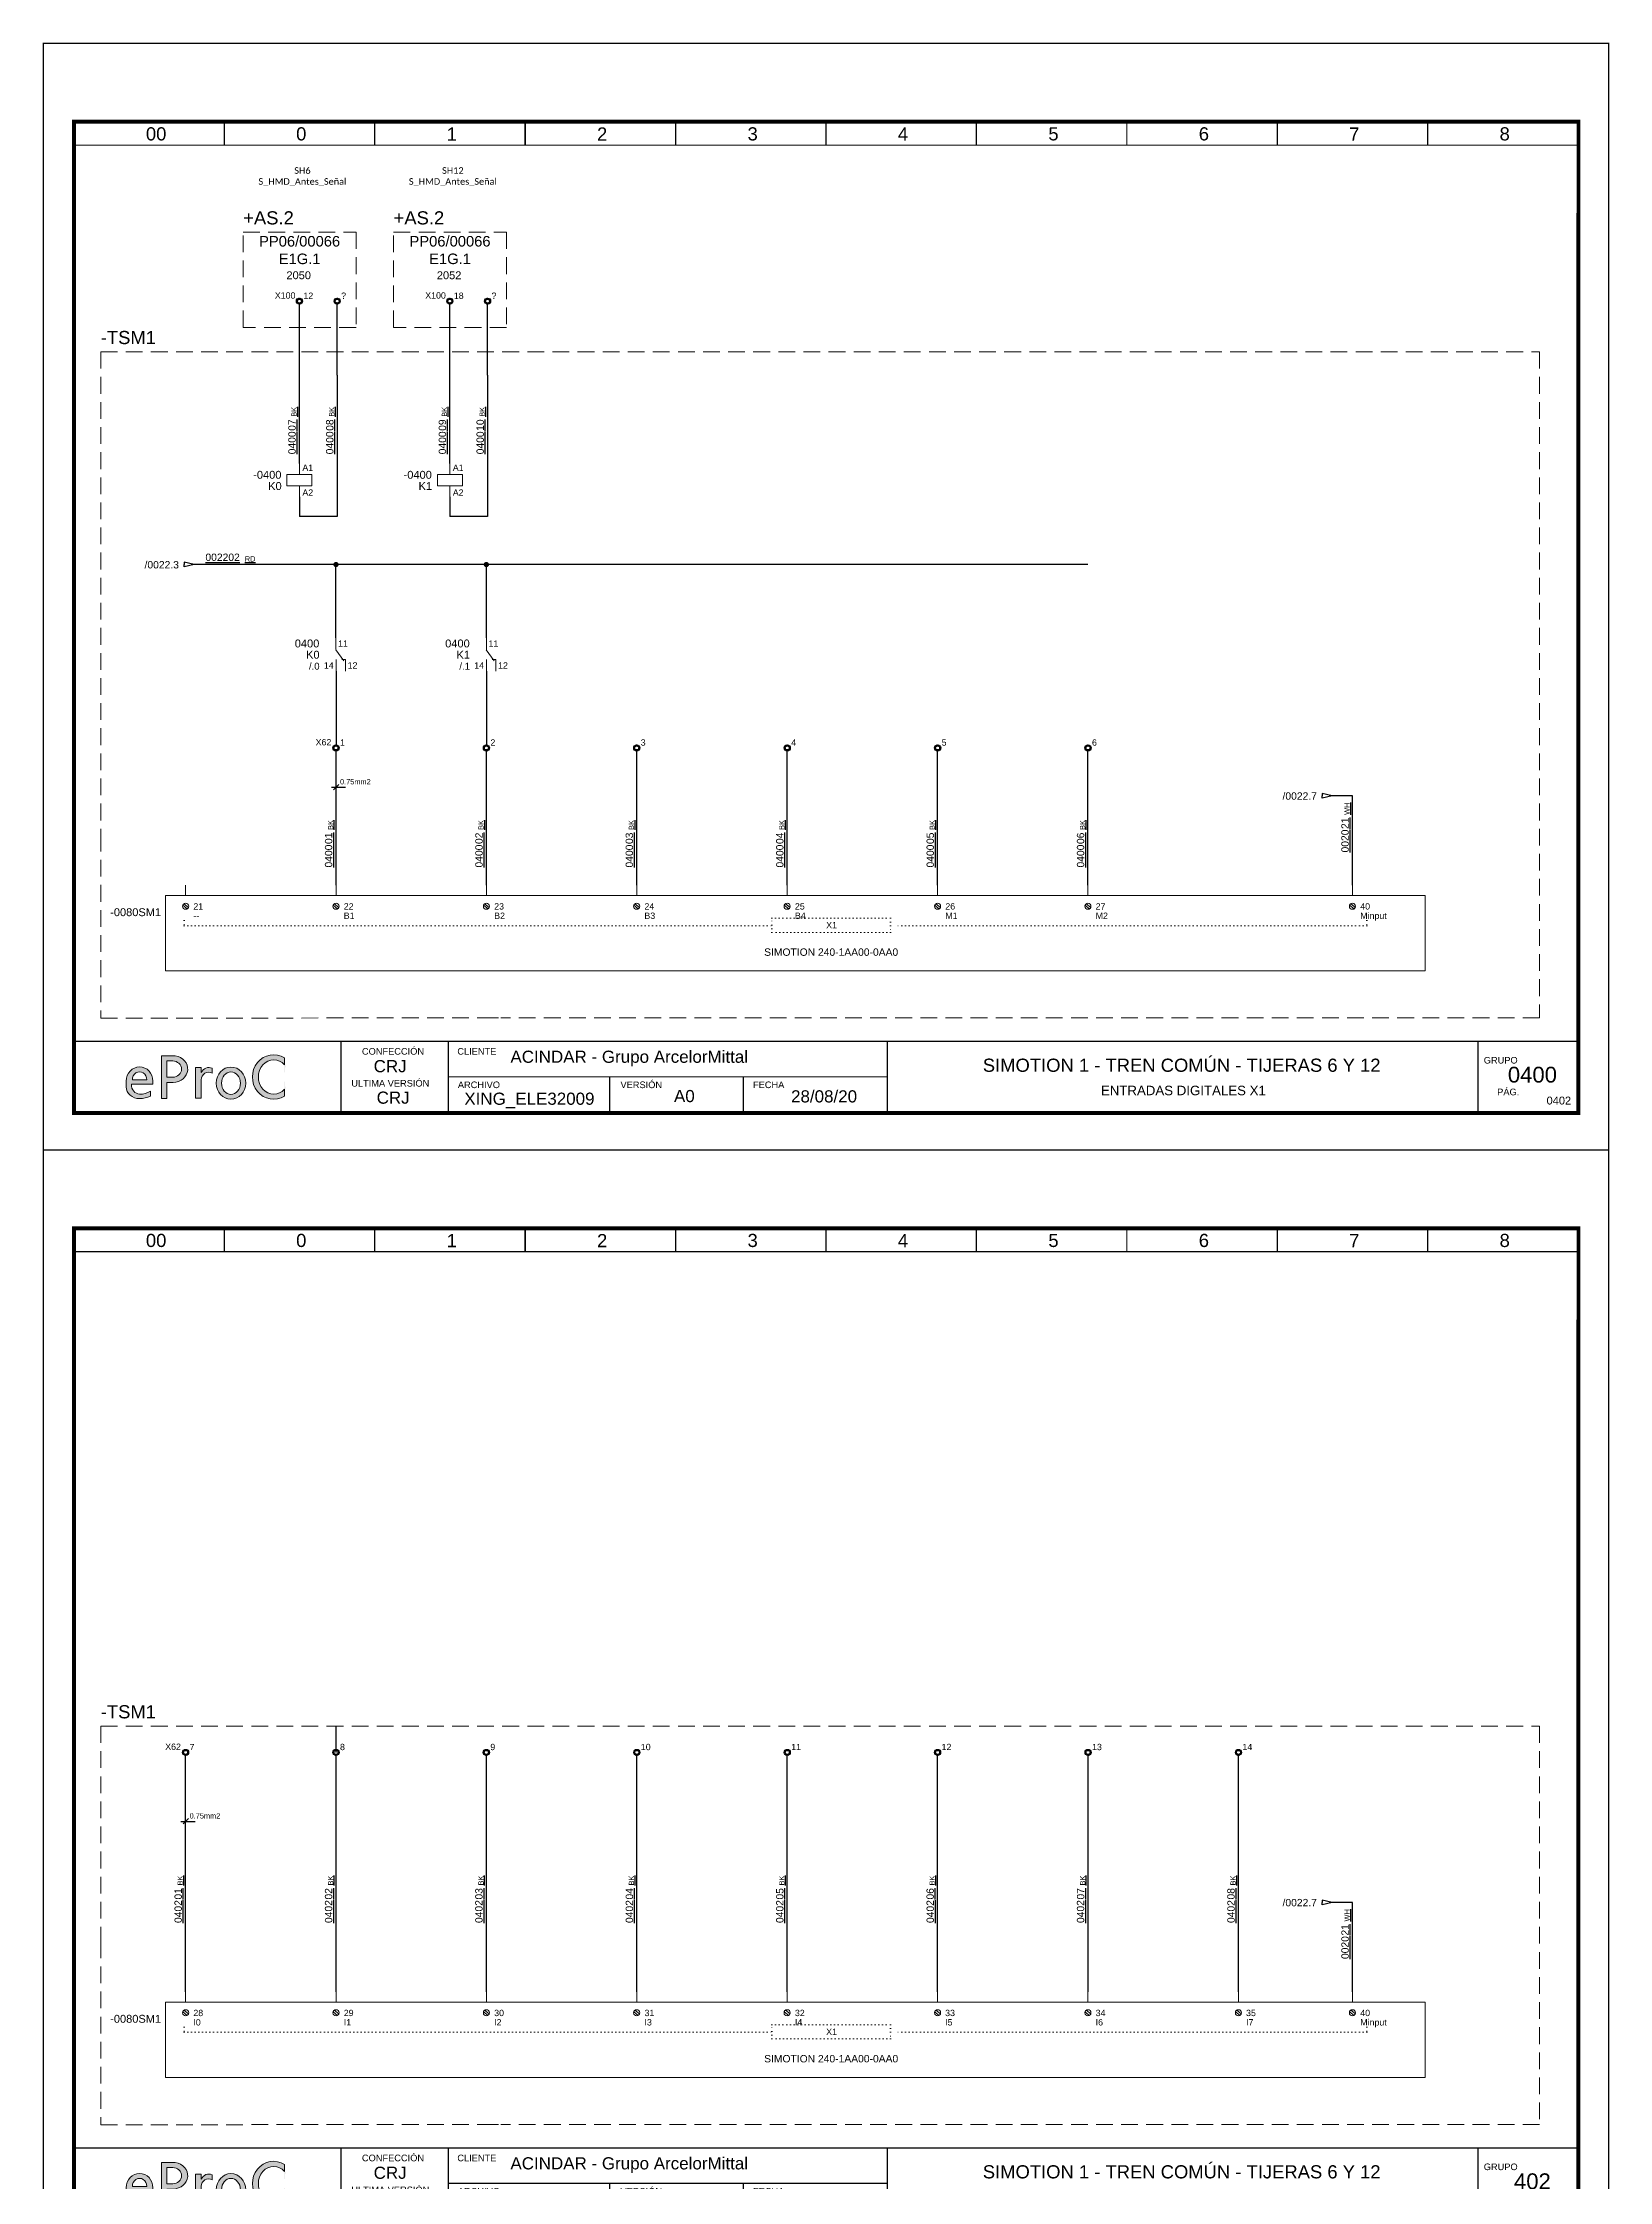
# Model space of a CAD drawing. Header units: millimetres. Extents: x 0 to 14510, y -7775 to 297.
# Drawn here: x 389.8 to 687, y -4948.5 to -4542.6 of the extents above; entities that cross this region are included whole.
import ezdxf
from ezdxf.enums import TextEntityAlignment as Align

# ---------------------------------------------------------------- set-up
doc = ezdxf.new("R2010")
doc.units = ezdxf.units.MM
doc.linetypes.add('ACAD_ISO07W100', pattern=[3, 0, -3])
doc.linetypes.add('HIDDEN2', pattern=[4.762499999999999, 3.175, -1.5875])
for name, color, linetype, lineweight in [('Cables eProC', 81, 'Continuous', 25), ('eProC - L2', 41, 'Continuous', 20), ('Referencias eProC', 61, 'Continuous', 25), ('Rótulo eProC', 222, 'Continuous', 25), ('Textos eProC', 41, 'Continuous', 25)]:
    doc.layers.add(name, color=color, linetype=linetype, lineweight=lineweight)
doc.layers.add('TEXTOS', color=150, linetype='Continuous')
doc.styles.get("Standard").update_dxf_attribs({"font": 'arial.ttf'})

# ---------------------------------------------------------------- blocks, each defined once
blk = doc.blocks.new('eProC - Rótulo')
at = {"layer": 'eProC - L2', "lineweight": 0}
h = blk.add_hatch(color=256, dxfattribs=at)
h.dxf.hatch_style = 1
edge = h.paths.add_edge_path()
edge.add_ellipse((18.25213672028826, -196.9261742999511), major_axis=(0, 2.69398394157768), ratio=0.9394639537380453, start_angle=270, end_angle=450)
edge.add_line((15.721235915227, -196.9261742999488), (15.721235915227, -198.0262406689194))
edge.add_ellipse((18.25213672028826, -198.0262406689176), major_axis=(-2.530900805061371, 0), ratio=0.8765219452336325, start_angle=0, end_angle=90.00000003045925)
edge.add_arc((18.27335383050047, -195.5607843947532), 4.683894425901206, 269.7404606443341, 295.7776069626162)
edge.add_line((20.31028205640587, -199.7785788889764), (20.29822599010674, -198.8274645321544))
edge.add_arc((18.53107238730183, -196.3659306924278), 3.030178328089625, 264.718299702173, 305.6748497988437, ccw=False)
edge.add_ellipse((18.25213672028826, -197.5293953656246), major_axis=(0, -1.853847971147125), ratio=0.8438195784126398, start_angle=270, end_angle=360, ccw=False)
edge.add_line((16.68782350683375, -197.5293953656246), (20.78303752534953, -197.5293953656246))
edge.add_line((20.78303752534953, -197.5293953656246), (20.78303752534964, -196.9261742999511))
edge = h.paths.add_edge_path(flags=16)
edge.add_line((19.61407906036493, -196.6747056132363), (16.8901943802116, -196.6747056132363))
edge.add_ellipse((18.25213672028826, -196.6524970348587), major_axis=(0, 1.493762606582783), ratio=0.9118536529786326, start_angle=269.14812120263406, end_angle=450.85187879736594, ccw=False)
edge = h.paths.add_edge_path()
edge.add_ellipse((24.53606879678694, -194.6480166949741), major_axis=(2.859551306712874, 0), ratio=0.8879042817777737, start_angle=271.7431843167558, end_angle=440.0131197538371)
edge.add_line((25.03197981647497, -192.1474811884746), (22.43893209419025, -192.1474811884746))
edge.add_line((22.43893209419025, -192.1474811884746), (22.43893209419025, -197.188480772912))
edge.add_line((22.43893209419025, -197.188480772912), (22.43893209419025, -200.2321034925712))
edge.add_line((22.43893209419025, -200.2321034925712), (23.45480529619465, -200.2321034925712))
edge.add_line((23.45480529619465, -200.2321034925712), (23.45480529619465, -197.1858495332467))
edge.add_line((23.45480529619465, -197.1858495332467), (24.62305523908697, -197.1858495332467))
edge = h.paths.add_edge_path(flags=16)
edge.add_line((23.45480529619465, -196.1897923405218), (23.45480529619465, -193.1062410494224))
edge.add_line((23.45480529619465, -193.1062410494224), (24.53606879676522, -193.1062410494224))
edge.add_ellipse((24.53606879678694, -194.6480166949741), major_axis=(1.681458667494562, 0), ratio=0.9169274721736568, start_angle=270, end_angle=450, ccw=False)
edge.add_line((24.53606879683048, -196.1897923405218), (23.45480529619465, -196.1897923405218))
h.paths.add_polyline_path([(28.88337502731326, -200.1686943225809), (29.96274090268548, -200.1686943225809), (29.96274090268548, -196.6621550902314, -0.5790308252155739), (32.03007794970472, -195.4418327159001), (32.03007794970472, -194.4851599634876, 0.4270023526849942), (29.96274090268548, -195.3092403231453), (29.96274090268548, -194.3667890582274), (28.88337502731326, -194.3667890582274)])
edge = h.paths.add_edge_path()
edge.add_ellipse((35.59266709558801, -197.314602608275), major_axis=(0, 3.050109259531877), ratio=0.9167500623092966, start_angle=0, end_angle=360)
edge = h.paths.add_edge_path(flags=16)
edge.add_ellipse((35.59266709558801, -197.314602608275), major_axis=(0, 2.152249407964542), ratio=0.8331707360348017, start_angle=0, end_angle=360)
edge = h.paths.add_edge_path()
edge.add_ellipse((43.71944930917152, -196.1511172593932), major_axis=(0, -3.250497670981453), ratio=0.9018554990975474, start_angle=135.331656941236, end_angle=404.668343058764, ccw=False)
edge.add_line((45.78028465666421, -193.8394023104156), (45.78028465666421, -192.5089534251097))
edge.add_ellipse((43.71944930917152, -196.1511172593932), major_axis=(0, -4.224315765563161), ratio=0.963019127378297, start_angle=149.5633998648684, end_angle=390.4366001351317)
edge.add_line((45.78028465666421, -199.7932810936768), (45.78028465666421, -198.4628322083709))
at = {"layer": 'eProC - L2', "lineweight": 5, "const_width": 0.233}
for points in [[(0, 0), (297, 0), (297, -210.0000000000002), (0, -210), (0, 0)], [(5.783499999999549, -189.4009999999998), (291.2164999999995, -189.4009999999998)], [(56.47486139750822, -202.9226231724861), (56.47486139750822, -189.3236231724859)], [(76.84365215121034, -202.9226231724861), (76.84365215121034, -189.3236231724859)], [(160.1370160879637, -203), (160.1370160879637, -189.4009999999998)], [(76.84365215121034, -196.123123172486), (160.1370160879637, -196.123123172486)], [(107.4632783138395, -202.9226231724861), (107.4632783138395, -196.123123172486)], [(132.7952386088173, -202.9226231724861), (132.7952386088173, -196.123123172486)]]:
    blk.add_lwpolyline(points, dxfattribs=at)
at = {"layer": 'eProC - L2', "lineweight": 40, "const_width": 0.75}
blk.add_lwpolyline([(5.783499999999549, -203), (291.2505000000001, -203), (291.2850000000003, -14.87246776690426), (5.817999999999756, -14.87246776690426)], close=True, dxfattribs=at)
at = {"layer": 'eProC - L2', "lineweight": 5, "const_width": 0.233}
for points in [[(34.34049999999991, -19.30656616285751), (5.783499999999663, -19.30656616285751), (5.783499999999549, -14.87246776690426), (34.34049999999979, -14.87246776690426)], [(62.89750000000026, -19.30656616285751), (34.34050000000002, -19.30656616285751), (34.34049999999979, -14.87246776690426), (62.89750000000004, -14.87246776690426)], [(91.4375, -19.30656616285796), (62.88049999999976, -19.30656616285796), (62.88049999999976, -14.87246776690426), (91.4375, -14.87246776690426)], [(119.9608131526145, -19.30656616285796), (91.40381315261425, -19.30656616285796), (91.40381315261413, -14.87246776690472), (119.9608131526143, -14.87246776690472)], [(148.517813152615, -19.30656616285796), (119.9608131526147, -19.30656616285796), (119.9608131526143, -14.87246776690472), (148.5178131526145, -14.87246776690472)], [(177.0578131526145, -19.30656616285842), (148.5008131526142, -19.30656616285842), (148.5008131526142, -14.87246776690472), (177.0578131526145, -14.87246776690472)], [(205.581126305229, -19.30656616285751), (177.0241263052287, -19.30656616285751), (177.0241263052285, -14.87246776690426), (205.5811263052287, -14.87246776690426)], [(234.1381263052294, -19.30656616285751), (205.5811263052292, -19.30656616285751), (205.5811263052287, -14.87246776690426), (234.138126305229, -14.87246776690426)], [(262.6781263052289, -19.30656616285796), (234.1211263052287, -19.30656616285796), (234.1211263052287, -14.87246776690426), (262.6781263052289, -14.87246776690426)], [(291.2014394578434, -19.30656616285751), (262.6444394578432, -19.30656616285751), (262.644439457843, -14.87246776690426), (291.2014394578432, -14.87246776690426)]]:
    blk.add_lwpolyline(points, close=True, dxfattribs=at)
at = {"layer": 'eProC - L2', "lineweight": 0, "const_width": 0.233}
blk.add_lwpolyline([(272.2141748043123, -203), (272.2141748043123, -189.4009999999998)], dxfattribs=at)
at = {"layer": 'eProC - L2', "lineweight": 0}
for points in [[(22.43893209419025, -197.188480772912), (22.43893209419025, -192.1474811884746), (25.03197981648179, -192.1474811884746)], [(23.45480529619465, -197.188480772912), (23.45480529619465, -200.2321034925712), (22.43893209419025, -200.2321034925712), (22.43893209419025, -192.1474811884746), (23.45480529619465, -192.1474811884746)], [(23.45480529619465, -193.1062410494224), (23.45480529619465, -196.1897923405218)], [(24.5360687967883, -193.1062410494224), (23.45480529619465, -193.1062410494224), (23.45480529619465, -196.1897923405218), (24.5360687967883, -196.1897923405218)], [(29.96274090268548, -196.6284768904829), (29.96274090268548, -200.1686943225809), (28.88337502731326, -200.1686943225809), (28.88337502731326, -194.3667890582274), (29.96274090268548, -194.3667890582274), (29.96274090268548, -195.3092403231431)], [(32.03007794970472, -195.4418327159001), (32.03007794970472, -194.4851599634871)], [(45.78028465666421, -192.5089534251097), (45.78028465666421, -193.8394023104156)], [(15.721235915227, -196.9261742999511), (15.721235915227, -198.0262406689176)], [(20.78303752534953, -197.5293953656246), (16.68782350683296, -197.5293953656246)], [(16.89019438021217, -196.6747056132363), (19.61407906036425, -196.6747056132363)], [(20.31028205640587, -199.7785788889755), (20.29822599010674, -198.8274645321535)], [(20.78303752534953, -197.5293953656246), (20.78303752534953, -196.9261742999511)], [(24.62305523906866, -197.1858495332467), (23.45480529619465, -197.1858495332467)], [(45.78028465666421, -198.4628322083713), (45.78028465666421, -199.7932810936768)]]:
    blk.add_lwpolyline(points, dxfattribs=at)
for centre, radius, start, end in [((31.39091835090221, -195.8868887166072), 1.540574078083927, 65.48798580094844, 157.9783705209563), ((18.53107238730195, -196.3659306924278), 3.030178328089643, 264.7182996994936, 305.674849798842), ((31.34663979589845, -196.6453159903344), 1.384001337398694, 60.40847701888465, 180.6971331110832), ((18.27335383050047, -195.5607843947532), 4.683894425901305, 269.7404606254545, 295.7776069626336)]:
    blk.add_arc(centre, radius, start, end, dxfattribs=at)
for centre, major_axis, ratio, start_param, end_param in [((18.25213672028826, -196.9261742999511), (0, 2.69398394157768), 0.9394639537380453, 4.71238898038469, 7.853981633974483), ((24.53606879678694, -194.6480166949741), (1.681458667494562, 0), 0.9169274721736568, 4.71238898038469, 7.853981633974483), ((24.53606879678694, -194.6480166949741), (2.859551306712874, 0), 0.8879042817777737, 4.742813286181207, 7.679677691676559), ((43.71944930917152, -196.1511172593932), (0, -4.224315765563161), 0.963019127378297, 2.610373768118795, 6.814404192650585), ((43.71944930917152, -196.1511172593932), (0, -3.250497670981453), 0.9018554990975474, 2.361982995804007, 7.062794964965373), ((18.25213672028826, -198.0262406689176), (-2.530900805061371, 0), 0.8765219452336325, 0, 1.570796327326511), ((18.25213672028826, -197.5293953656246), (0, -1.853847971147125), 0.8438195784126398, 4.71238898038469, 6.283185307179586), ((18.25213672028826, -196.6524970348587), (0, 1.493762606582783), 0.9118536529786326, 4.697520890542724, 7.868849723816449)]:
    blk.add_ellipse(centre, major_axis=major_axis, ratio=ratio, start_param=start_param, end_param=end_param, dxfattribs=at)
for major_axis, ratio in [((0, 3.050109259531877), 0.9167500623092966), ((0, 2.152249407964542), 0.8331707360348017)]:
    blk.add_ellipse((35.59266709558801, -197.314602608275), major_axis=major_axis, ratio=ratio, dxfattribs=at)
at = {"layer": 'eProC - L2', "lineweight": 20, "char_height": 2.5, "attachment_point": 7}
for s, insert in [('{\\fArial|b0|i0|c0|p18;00}', (19.45209767577444, -18.45176193203861)), ('{\\fArial|b0|i0|c0|p18;0}', (47.95841082838848, -18.45176193204053)), ('{\\fArial|b0|i0|c0|p18;1}', (76.51541082838872, -18.45176193203906)), ('{\\fArial|b0|i0|c0|p18;2}', (105.0554108283887, -18.45176193203906)), ('{\\fArial|b0|i0|c0|p18;3}', (133.6124108283885, -18.45176193203906)), ('{\\fArial|b0|i0|c0|p18;4}', (162.1354108283886, -18.45176193203906)), ('{\\fArial|b0|i0|c0|p18;5}', (190.6924108283889, -18.45176193203906)), ('{\\fArial|b0|i0|c0|p18;6}', (219.2324108283888, -18.45176193203906)), ('{\\fArial|b0|i0|c0|p18;7}', (247.7714108283886, -18.45176193203906)), ('{\\fArial|b0|i0|c0|p18;8}', (276.3114108283885, -18.45176193203906))]:
    blk.add_mtext(s, dxfattribs=dict(at, insert=insert))
at = {"layer": 'eProC - L2', "attachment_point": 7}
for s, insert, char_height in [('{\\fArial|b0|i0|c0|p18;CONFECCIÓN }', (60.44413231986846, -191.9323770540059), 1.255239842187869), ('{\\fArial|b0|i0|c0|p18;CLIENTE}', (78.54848969712793, -191.9323770540059), 1.255239842187869), ('{\\fArial|b0|i0|c0|p18;CRJ}', (62.66984818896753, -195.2786288782686), 2.305149634601388), ('{\\fArial|b0|i0|c0|p18;ACINDAR - Grupo ArcelorMittal}', (88.62083612340257, -194.1530265221377), 2.305149634601388), ('{\\fArial|b0|i0|c0|p18;GRUPO}', (273.3085936568314, -193.6147217329662), 1.255239842187869), ('{\\fArial|b0|i0|c0|p18;ULTIMA VERSIÓN}', (58.41840193245116, -197.989487357172), 1.255239842187869), ('{\\fArial|b0|i0|c0|p18;ARCHIVO}', (78.64627760704661, -198.2800028847432), 1.255239842187869), ('{\\fArial|b0|i0|c0|p18;VERSIÓN}', (109.503126452717, -198.2800028847432), 1.255239842187869), ('{\\fArial|b0|i0|c0|p18;A0}', (119.6550813409899, -200.9525265221378), 2.305149634601388), ('{\\fArial|b0|i0|c0|p18;FECHA}', (134.6501022744314, -198.2800028847432), 1.255239842187869), ('{\\fArial|b0|i0|c0|p18;28/08/20}', (141.867730192314, -201.0108573813513), 2.305149634601388), ('{\\fArial|b0|i0|c0|p18;PÁG.}', (275.8581421672325, -199.6374450480862), 1.255239842187869), ('{\\fArial|b0|i0|c0|p18;CRJ}', (63.23684171670493, -201.2539878171506), 2.305149634601388), ('{\\fArial|b0|i0|c0|p18;XING_ELE32009}', (79.87327899639467, -202.087657779754), 2.305149634601388)]:
    blk.add_mtext(s, dxfattribs=dict(at, insert=insert, char_height=char_height))
at = {"layer": 'eProC - L2', "insert": (215.9882582192838, -192.6668423217829), "char_height": 2.5, "width": 89.0142959662885, "attachment_point": 2}
blk.add_mtext('{\\fArial|b0|i0|c0|p18;SIMOTION 1 - TREN COMÚN - TIJERAS 6 Y 12}', dxfattribs=at)
at = {"layer": 'eProC - L2'}
for tag, p in [('GR', (284.9388241817146, -193.1055635700077)), ('PG', (284.9388241817146, -198.932405996431))]:
    blk.add_attdef(tag, text='', height=3, dxfattribs=at).set_placement(p, align=Align.MIDDLE)
blk.add_attdef('DESCRIPCIÓN', text='', height=1.8, dxfattribs=at).set_placement((216.3124805672701, -199.6093158954159), align=Align.CENTER)
blk = doc.blocks.new('eProC - Referencia Cable')
at = {"layer": 'Referencias eProC'}
for points in [[(0, 0), (-1.863388116944407, 0.4313419375316698), (-1.863388116944407, 0)], [(0, 0), (-1.863388116944407, -0.4313419375316698), (-1.863388116944407, 0)]]:
    blk.add_lwpolyline(points, dxfattribs=at)
blk.add_attdef('/XX.X', text='', height=1.4, dxfattribs=at).set_placement((-2.869272252259179, -0.7328899879939854), align=Align.RIGHT)
blk = doc.blocks.new('DI_01')
at = {"layer": 'eProC - L2'}
blk.add_lwpolyline([(0, 0), (285.3993131526131, 0), (285.3993131526131, -170.0944338371428), (0, -170.0944338371428)], close=True, dxfattribs=at)
for points in [[(21.16864936152524, -140.440132560896), (21.16864936152524, -142.398420619621)], [(49.70864936152429, -140.440132560896), (49.70864936152429, -142.398420619621)], [(78.24864936152335, -140.440132560896), (78.24864936152335, -142.3984179075387)], [(106.7719625141381, -140.440132560896), (106.7719625141381, -142.398420619621)], [(135.3289625141388, -140.440132560896), (135.3289625141388, -142.398420619621)], [(163.8689625141378, -140.440132560896), (163.8689625141378, -142.398420619621)], [(192.3922756667525, -140.440132560896), (192.3922756667525, -142.3984179075387)], [(242.5824394578431, -140.440132560896), (242.5824394578431, -142.398420619621)], [(256.3939237839822, -142.398420619621), (17.33208903761988, -142.3984206196237)], [(17.33208903761988, -156.7231341166125), (17.33208903761988, -142.3984206196237)], [(21.47996985772625, -144.9293886112782), (20.61432363544191, -144.2455740360647)], [(20.82690637296582, -143.9584135324476), (21.71011254443511, -144.6560995356003)], [(50.0199698577253, -144.9293886112782), (49.15432363544096, -144.2455740360647)], [(49.36690637296488, -143.9584135324476), (50.25011254443416, -144.6560995356003)], [(78.55996985772435, -144.9293886112782), (77.69432363544001, -144.2455740360647)], [(77.90690637296393, -143.9584135324476), (78.79011254443321, -144.6560995356003)], [(107.0662920760969, -144.9293858991959), (106.2006458538126, -144.2455713239824)], [(106.4132285913365, -143.9584108203653), (107.2964347628058, -144.6560968235181)], [(135.6232829699402, -144.9293886112782), (134.7576367476559, -144.2455740360647)], [(134.9702194851798, -143.9584135324476), (135.8534256566491, -144.6560995356003)], [(164.1632875230171, -144.9293886112782), (163.2976413007327, -144.2455740360647)], [(163.5102240382566, -143.9584135324476), (164.3934302097259, -144.6560995356003)], [(192.6866006756318, -144.9293886112782), (191.8209544533474, -144.2455740360647)], [(192.0335371908714, -143.9584135324476), (192.9167433623406, -144.6560995356003)], [(242.8937599540441, -144.9293886112782), (242.0281137317597, -144.2455740360647)], [(242.2406964692836, -143.9584135324476), (243.1239026407529, -144.6560995356003)], [(256.3939237839822, -142.398420619621), (256.3939237839822, -156.7231341166107)], [(17.33208903761988, -156.7231341166125), (256.3939237839822, -156.7231341166107)]]:
    blk.add_lwpolyline(points, dxfattribs=at)
at = {"layer": 'eProC - L2', "linetype": 'ACAD_ISO07W100', "ltscale": 0.2}
for points in [[(20.89215279845666, -147.1634680588832), (20.89215279845666, -148.1278432338931), (132.4220374803754, -148.1278432338931)], [(245.2830860607482, -147.1634680588832), (245.2830860607482, -148.1278432338931), (155.9150289305162, -148.1278432338931)]]:
    blk.add_lwpolyline(points, dxfattribs=at)
blk.add_lwpolyline([(132.4220374803754, -146.7323459435829), (154.9079493906447, -146.7323459435829), (154.9079493906447, -149.402853866035), (132.4220374803754, -149.402853866035)], close=True, dxfattribs=at)
at = {"layer": 'eProC - L2'}
for centre in [(21.16864936152524, -144.4336702125402), (49.70864936152429, -144.4336702125402), (78.24864936152335, -144.4336702125402), (106.7549715798959, -144.4336675004579), (135.3119624737392, -144.4336702125402), (163.8519670268161, -144.4336702125402), (192.3752801794308, -144.4336702125402), (242.5824394578431, -144.4336702125402)]:
    blk.add_circle(centre, 0.5853692699507881, dxfattribs=at)
at = {"layer": 'eProC - L2', "char_height": 1.2, "attachment_point": 1}
for s, insert in [('21', (22.64074206018995, -143.8626608519253)), ('22', (51.180742060189, -143.8626608519253)), ('B1', (51.180742060189, -145.6391229052334)), ('23', (79.72074206018806, -143.8626608519253)), ('B2', (79.72074206018806, -145.6391229052334)), ('24', (108.2270642785606, -143.862658139843)), ('B3', (108.2270642785606, -145.6391201931511)), ('25', (136.7840551724039, -143.8626608519253)), ('B4', (136.7840551724039, -145.6391229052334)), ('26', (165.3240597254808, -143.8626608519253)), ('M1', (165.3240597254808, -145.6391229052334)), ('27', (193.8473728780955, -143.8626608519253)), ('M2', (193.8473728780955, -145.6391229052334)), ('40', (244.0545321565078, -143.8626608519253)), ('Minput', (244.0545321565078, -145.6391229052334)), ('--', (22.64074206018995, -145.6391229052334))]:
    blk.add_mtext_dynamic_manual_height_columns(s, width=3.250252668158737, gutter_width=7.5, heights=[0], dxfattribs=dict(at, insert=insert))
at = {"layer": 'eProC - L2'}
for tag, p in [('GXX1', (16.52262650177545, -144.0058911814467)), ('ID1', (16.52262650177545, -146.32201456447))]:
    blk.add_attdef(tag, text='', height=1.5, dxfattribs=at).set_placement(p, align=Align.RIGHT)
for tag, height, p in [('BYTE', 1.2, (143.7363716029267, -148.629984369456)), ('DESC1', 1.4, (143.66499343551, -153.8437915052054))]:
    blk.add_attdef(tag, text='', height=height, dxfattribs=at).set_placement(p, align=Align.CENTER)
blk = doc.blocks.new('DI_02')
at = {"layer": 'eProC - L2'}
blk.add_lwpolyline([(0, 0), (285.3993131526131, 0), (285.3993131526131, -170.0944338371428), (0, -170.0944338371428)], close=True, dxfattribs=at)
for points in [[(21.16864936152524, -140.440132560896), (21.16864936152524, -142.398420619621)], [(49.70864936152429, -140.440132560896), (49.70864936152429, -142.398420619621)], [(78.24864936152335, -140.440132560896), (78.24864936152335, -142.3984179075387)], [(106.7719625141381, -140.440132560896), (106.7719625141381, -142.398420619621)], [(135.3289625141388, -140.440132560896), (135.3289625141388, -142.398420619621)], [(163.8689625141378, -140.440132560896), (163.8689625141378, -142.398420619621)], [(192.3922756667525, -140.440132560896), (192.3922756667525, -142.3984179075387)], [(220.9492756667532, -140.440132560896), (220.9492756667532, -142.398420619621)], [(242.5824394578431, -140.440132560896), (242.5824394578431, -142.398420619621)], [(256.3939237839822, -142.398420619621), (17.33208903761988, -142.3984206196237)], [(17.33208903761988, -156.7231341166125), (17.33208903761988, -142.3984206196237)], [(21.47996985772625, -144.9293886112782), (20.61432363544191, -144.2455740360647)], [(20.82690637296582, -143.9584135324476), (21.71011254443511, -144.6560995356003)], [(50.0199698577253, -144.9293886112782), (49.15432363544096, -144.2455740360647)], [(49.36690637296488, -143.9584135324476), (50.25011254443416, -144.6560995356003)], [(78.55996985772435, -144.9293886112782), (77.69432363544001, -144.2455740360647)], [(77.90690637296393, -143.9584135324476), (78.79011254443321, -144.6560995356003)], [(107.0662920760969, -144.9293858991959), (106.2006458538126, -144.2455713239824)], [(106.4132285913365, -143.9584108203653), (107.2964347628058, -144.6560968235181)], [(135.6232829699402, -144.9293886112782), (134.7576367476559, -144.2455740360647)], [(134.9702194851798, -143.9584135324476), (135.8534256566491, -144.6560995356003)], [(164.1632875230171, -144.9293886112782), (163.2976413007327, -144.2455740360647)], [(163.5102240382566, -143.9584135324476), (164.3934302097259, -144.6560995356003)], [(192.6866006756318, -144.9293886112782), (191.8209544533474, -144.2455740360647)], [(192.0335371908714, -143.9584135324476), (192.9167433623406, -144.6560995356003)], [(221.2605961629542, -144.9293886112782), (220.3949499406699, -144.2455740360647)], [(220.6075326781938, -143.9584135324476), (221.4907388496631, -144.6560995356003)], [(242.8937599540441, -144.9293886112782), (242.0281137317597, -144.2455740360647)], [(242.2406964692836, -143.9584135324476), (243.1239026407529, -144.6560995356003)], [(256.3939237839822, -142.398420619621), (256.3939237839822, -156.7231341166107)], [(17.33208903761988, -156.7231341166125), (256.3939237839822, -156.7231341166107)]]:
    blk.add_lwpolyline(points, dxfattribs=at)
at = {"layer": 'eProC - L2', "linetype": 'ACAD_ISO07W100', "ltscale": 0.2}
for points in [[(20.89215279845666, -147.1634680588832), (20.89215279845666, -148.1278432338931), (132.4220374803754, -148.1278432338931)], [(245.2830860607482, -147.1634680588832), (245.2830860607482, -148.1278432338931), (155.9150289305162, -148.1278432338931)]]:
    blk.add_lwpolyline(points, dxfattribs=at)
blk.add_lwpolyline([(132.4220374803754, -146.7323459435829), (154.9079493906447, -146.7323459435829), (154.9079493906447, -149.402853866035), (132.4220374803754, -149.402853866035)], close=True, dxfattribs=at)
at = {"layer": 'eProC - L2'}
for centre in [(21.16864936152524, -144.4336702125402), (49.70864936152429, -144.4336702125402), (78.24864936152335, -144.4336702125402), (106.7549715798959, -144.4336675004579), (135.3119624737392, -144.4336702125402), (163.8519670268161, -144.4336702125402), (192.3752801794308, -144.4336702125402), (220.9492756667532, -144.4336702125402), (242.5824394578431, -144.4336702125402)]:
    blk.add_circle(centre, 0.5853692699507881, dxfattribs=at)
at = {"layer": 'eProC - L2', "char_height": 1.2, "attachment_point": 1}
for s, insert in [('28', (22.64074206018995, -143.8626608519253)), ('I0', (22.64074206018995, -145.6391229052334)), ('29', (51.180742060189, -143.8626608519253)), ('I1', (51.180742060189, -145.6391229052334)), ('30', (79.72074206018806, -143.8626608519253)), ('I2', (79.72074206018806, -145.6391229052334)), ('31', (108.2440552128028, -143.8626608519253)), ('I3', (108.2440552128028, -145.6391229052334)), ('32', (136.7840552128018, -143.8626608519253)), ('I4', (136.7840552128018, -145.6391229052334)), ('33', (165.2903774311744, -143.862658139843)), ('I5', (165.2903774311744, -145.6391201931511)), ('34', (193.8473683250177, -143.8626608519253)), ('I6', (193.8473683250177, -145.6391229052334)), ('35', (222.3873728780945, -143.8626608519253)), ('I7', (222.3873728780945, -145.6391229052334)), ('40', (244.0545321565078, -143.8626608519253)), ('Minput', (244.0545321565078, -145.6391229052334))]:
    blk.add_mtext_dynamic_manual_height_columns(s, width=3.250252668158737, gutter_width=7.5, heights=[0], dxfattribs=dict(at, insert=insert))
at = {"layer": 'eProC - L2'}
for tag, p in [('GXX1', (16.52262650177545, -144.0058911814467)), ('ID1', (16.52262650177545, -146.32201456447))]:
    blk.add_attdef(tag, text='', height=1.5, dxfattribs=at).set_placement(p, align=Align.RIGHT)
for tag, height, p in [('BYTE', 1.2, (143.7363716029267, -148.629984369456)), ('DESC1', 1.4, (143.66499343551, -153.8437915052054))]:
    blk.add_attdef(tag, text='', height=height, dxfattribs=at).set_placement(p, align=Align.CENTER)
blk = doc.blocks.new('eProC - Borne 2.0')
at = {"layer": 'Cables eProC'}
h = blk.add_hatch(dxfattribs=at)
h.set_pattern_fill('ANSI31', color=256, scale=0.0279171615287314)
h.set_pattern_definition([(45, (-2462.882078904184, -2995.577827000979), (-0.06267581517531662, 0.06267581517531662), [])])
edge = h.paths.add_edge_path()
edge.add_arc((0, -0.4535599239779913), 0.5742361460052544, 0, 360)
edge = h.paths.add_edge_path(flags=17)
edge.add_arc((2.775557561562891e-17, -0.4535599239779913), 0.3850599639098976, 0, 360)
for radius in [0.5742361460052052, 0.3850599639097176]:
    blk.add_circle((0, -0.4535599239779913), radius, dxfattribs=at)
blk = doc.blocks.new('NODO')
at = {"layer": 'Cables eProC', "const_width": 0.5}
blk.add_lwpolyline([(-0.25, 0, 1), (0.25, 0, 1)], format="xyb", close=True, dxfattribs=at)
blk = doc.blocks.new('eProC_B31_00')
at = {"layer": 'eProC - L2'}
for p, q in [((0, -2.107225389469022), (0, 0)), ((-2.370628563152422, -2.107225389469022), (2.370628563152422, -2.107225389469022)), ((-2.370628563152422, -4.214450778938044), (-2.370628563152422, -2.107225389469022)), ((2.370628563152422, -2.107225389469022), (2.370628563152422, -4.214450778938044)), ((2.370628563152422, -4.214450778938044), (-2.370628563152422, -4.214450778938044)), ((0, -4.214450778938044), (0, -6.321676168408885))]:
    blk.add_line(p, q, dxfattribs=at)
for tag, p in [('KXXX.X', (-3.369967021521916, -5.018904399182247)), ('GXX', (-3.415962030262563, -2.885587732337626))]:
    blk.add_attdef(tag, text='', height=1.5, dxfattribs=at).set_placement(p, align=Align.RIGHT)
at = {"layer": 'eProC - L2', "flags": 8}
for tag, p in [('A1', (0.5573776115197688, -1.388941148878075)), ('A2', (0.5592956374384812, -6.110240629295731))]:
    blk.add_attdef(tag, p, '', height=1.2, dxfattribs=at)
blk = doc.blocks.new('eProC_B16_00')
at = {"layer": 'eProC - L2'}
for p, q in [((0, -2.212649590350338), (0, 0)), ((0.009941017618984915, -6.321676168408885), (0.009941017618984915, -4.109026578058547)), ((1.777964527987933, -6.321676168408885), (1.777964527987933, -4.109026578058547))]:
    blk.add_line(p, q, dxfattribs=at)
for points in [[(1.497514668010808, -4.342703817865186), (-0.009941017618984915, -2.220045227606533)], [(1.777964527987933, -4.109026578058547), (1.108192962158682, -4.109026578058547)]]:
    blk.add_lwpolyline(points, dxfattribs=at)
for tag, height, p in [('KXXX.X', 1.5, (-3.110490819688494, -3.924613142459748)), ('GXX', 1.5, (-3.156485828428231, -1.791296475615127)), ('/XXX.X', 1.3, (-3.110490819688494, -6.005326945499291))]:
    blk.add_attdef(tag, text='', height=height, dxfattribs=at).set_placement(p, align=Align.RIGHT)
at = {"layer": 'eProC - L2', "flags": 8}
for tag, p in [('11', (0.4032669653370249, -1.677584521825338)), ('13', (-2.301231213134088, -5.810059135917982))]:
    blk.add_attdef(tag, p, '', height=1.2, dxfattribs=at)
blk.add_attdef('14', text='', height=1.2, dxfattribs=at).set_placement((4.079423999281062, -5.810059135917982), align=Align.RIGHT)

msp = doc.modelspace()

# ---------------------------------------------------------------- linework, layer by layer
at = {"layer": 'Cables eProC'}
for p, q in [((438.5042475980014, -4605.715608752684), (438.504247598001, -4592.248901034763)), ((445.6587434277677, -4605.715608752683), (445.6587434277677, -4592.248901034763)), ((467.0442475980012, -4605.715608752684), (467.0442475980007, -4592.248901034763)), ((474.1987434277674, -4605.715608752683), (474.1987434277674, -4592.248901034763)), ((438.5042475980014, -4622.497705068059), (438.5042475980014, -4605.715608752684)), ((445.6587434277677, -4605.715608752683), (445.6587434277677, -4632.524930407915)), ((467.0442475980011, -4622.497705068059), (467.0442475980012, -4605.715608752684)), ((474.1987434277674, -4605.715608752683), (474.1987434277674, -4632.524930407915)), ((438.5042475980014, -4628.819381236468), (438.5042475980014, -4632.524930407915)), ((467.0442475980011, -4628.819381236468), (467.0442475980011, -4632.524930407915)), ((445.6587434277677, -4632.524930407915), (438.5042475980014, -4632.524930407915)), ((474.1987434277674, -4632.524930407915), (467.0442475980011, -4632.524930407915)), ((588.1283969595247, -4641.669634078331), (418.5075417727494, -4641.669634078331)), ((445.4348296366774, -4655.599229350559), (445.4348296366774, -4641.669634078331)), ((473.9748296366772, -4655.599229350559), (473.9748296366772, -4641.669634078331)), ((445.4447706542964, -4661.920905518968), (445.4447706542963, -4675.889034357253)), ((473.9847706542961, -4661.920905518968), (473.9847706542961, -4675.889034357253)), ((445.4447706542963, -4702.509644487945), (445.4447706542963, -4677.037506649263)), ((473.9847706542954, -4702.509644487945), (473.9847706542955, -4677.037506649263)), ((502.5080838069101, -4702.509644487945), (502.5080838069101, -4677.037506649263)), ((531.0650838069108, -4702.509644487945), (531.0650838069109, -4677.037506649263)), ((559.6050838069099, -4702.509644487945), (559.60508380691, -4677.037506649263)), ((588.1283969595246, -4702.509644487945), (588.1283969595247, -4677.037506649263)), ((638.3185607506151, -4685.559032506019), (634.4393965042715, -4685.559032506019)), ((638.3185607506151, -4702.509644487945), (638.3185607506151, -4685.559032506019)), ((445.4447706542964, -4867.085718935319), (445.4447706542964, -4862.105270612643)), ((416.9047706542973, -4912.509644487945), (416.9047706542974, -4867.659955081324)), ((445.4447706542963, -4912.509644487945), (445.4447706542964, -4867.659955081324)), ((473.9680838069111, -4912.509644487945), (473.9680838069111, -4867.659955081324)), ((502.5250838069118, -4912.509644487945), (502.5250838069119, -4867.659955081324)), ((531.0650838069108, -4912.509644487945), (531.0650838069109, -4867.659955081324)), ((559.5883969595255, -4912.509644487945), (559.5883969595257, -4867.659955081324)), ((588.1453969595262, -4912.509644487945), (588.1453969595264, -4867.659955081324)), ((616.6853969595253, -4912.509644487945), (616.6853969595254, -4867.659955081324)), ((638.3185607506151, -4895.559032506019), (634.4393965042715, -4895.559032506019)), ((638.3185607506151, -4912.509644487945), (638.3185607506151, -4895.559032506019))]:
    msp.add_line(p, q, dxfattribs=at)
at = {"layer": 'eProC - L2', "linetype": 'HIDDEN2'}
for points in [[(427.8290594453871, -4578.601163413487), (449.2468094453866, -4578.601163413485), (449.2468094453866, -4596.655113211431), (427.8290594453868, -4596.655113211434), (427.8290594453871, -4578.601163413487)], [(456.3690594453869, -4578.601163413487), (477.7868094453863, -4578.601163413485), (477.7868094453863, -4596.655113211431), (456.3690594453865, -4596.655113211434), (456.3690594453869, -4578.601163413487)], [(400.8030693987001, -4601.309396576013), (400.8030693987001, -4692.952625572846), (400.8030693987001, -4727.765704355635), (473.0999189901557, -4727.676616992826), (476.750385258339, -4727.676616992826)], [(400.8030693987001, -4601.309396576013), (673.8112172843316, -4601.309396576013), (673.8112172843316, -4727.676616992826), (476.750385258339, -4727.676616992826)], [(400.8030693987001, -4862.105270612643), (400.8030693987001, -4902.952625572846), (400.8030693987001, -4937.765704355635), (473.0999189901557, -4937.676616992826), (476.750385258339, -4937.676616992826)], [(400.8030693987001, -4862.105270612643), (673.8112172843316, -4862.105270612643), (673.8112172843316, -4937.676616992826), (476.750385258339, -4937.676616992826)]]:
    msp.add_lwpolyline(points, dxfattribs=at)
at = {"layer": 'TEXTOS'}
for p, q in [((444.5680672323199, -4683.922349701962), (447.2334986711866, -4683.922349701962)), ((445.9756770717689, -4683.391443284489), (444.9756770717689, -4684.391443284489)), ((416.0280672323208, -4880.177384997517), (418.6934986711875, -4880.177384997517)), ((417.4356770717699, -4879.646478580044), (416.4356770717699, -4880.646478580044))]:
    msp.add_line(p, q, dxfattribs=at)

# ---------------------------------------------------------------- block references
for p in [(438.504247598001, -4591.221104964779), (445.6587434277677, -4591.221104964779), (467.0442475980007, -4591.221104964779), (474.1987434277674, -4591.221104964779), (445.4447706542963, -4676.00971057928), (473.9847706542954, -4676.00971057928), (502.5080838069101, -4676.00971057928), (531.0650838069109, -4676.00971057928), (559.60508380691, -4676.00971057928), (588.1283969595247, -4676.00971057928), (416.9047706542974, -4866.632159011341), (445.4447706542964, -4866.632159011341), (473.9680838069111, -4866.632159011341), (502.5250838069119, -4866.632159011341), (531.0650838069109, -4866.632159011341), (559.5883969595257, -4866.632159011341), (588.1453969595264, -4866.632159011341), (616.6853969595254, -4866.632159011341)]:
    msp.add_blockref('eProC - Borne 2.0', p)
at = {"layer": 'Cables eProC'}
ref = msp.add_blockref('eProC - Rótulo', (389.9189344453866, -4542.762945764192), dxfattribs=at)
ref.add_attrib('HOJA', '0400', dxfattribs={"layer": 'Rótulo eProC', "color": 6, "height": 3}).set_placement((672.4602163965305, -4738.471077911096), align=Align.MIDDLE)
ref.add_attrib('SIG', '0402', dxfattribs={"layer": 'Rótulo eProC', "color": 6, "height": 1.5}).set_placement((679.8076737603974, -4744.134579322956), align=Align.RIGHT)
ref.add_attrib('DESCRIPCIÓN', 'ENTRADAS DIGITALES X1', dxfattribs={"layer": 'Rótulo eProC', "color": 6, "height": 1.8}).set_placement((606.2314150126572, -4742.372261659609), align=Align.CENTER)
ref = msp.add_blockref('DI_01', (395.7361212927721, -4562.069511927049), dxfattribs=at)
ref.add_attrib('ID1', '-0080SM1', dxfattribs={"layer": 'eProC - L2', "height": 1.5}).set_placement((412.2587477945475, -4708.391526491519), align=Align.RIGHT)
ref.add_attrib('DESC1', 'SIMOTION 240-1AA00-0AA0', dxfattribs={"layer": 'eProC - L2', "height": 1.4}).set_placement((539.4011147282821, -4715.913303432255), align=Align.CENTER)
ref.add_attrib('BYTE', 'X1', dxfattribs={"layer": 'eProC - L2', "height": 1.2}).set_placement((539.4724928956988, -4710.699496296505), align=Align.CENTER)
for p, values in [((418.5075417727494, -4641.669634078331), {'/XX.X': '/0022.3'}), ((634.4393965042715, -4685.559032506019), {'/XX.X': '/0022.7'}), ((634.4393965042715, -4895.559032506019), {'/XX.X': '/0022.7'})]:
    msp.add_blockref('eProC - Referencia Cable', p, dxfattribs=at).add_auto_attribs(values)
at = {"layer": 'Cables eProC', "xscale": -1, "rotation": 180}
for p in [(445.4348296366774, -4641.669634078331), (473.9748296366772, -4641.669634078331)]:
    msp.add_blockref('NODO', p, dxfattribs=at)
at = {"layer": 'Cables eProC'}
ref = msp.add_blockref('eProC - Rótulo', (389.9189344453866, -4752.762945764192), dxfattribs=at)
ref.add_attrib('HOJA', '402', dxfattribs={"layer": 'Rótulo eProC', "color": 6, "height": 3}).set_placement((672.4602163965305, -4948.471077911096), align=Align.MIDDLE)
ref.add_attrib('SIG', '404', dxfattribs={"layer": 'Rótulo eProC', "color": 6, "height": 1.5}).set_placement((679.8076737603974, -4954.134579322956), align=Align.RIGHT)
ref.add_attrib('DESCRIPCIÓN', 'ENTRADAS DIGITALES X1', dxfattribs={"layer": 'Rótulo eProC', "color": 6, "height": 1.8}).set_placement((606.2314150126572, -4952.372261659609), align=Align.CENTER)
ref = msp.add_blockref('DI_02', (395.7361212927721, -4772.069511927049), dxfattribs=at)
ref.add_attrib('ID1', '-0080SM1', dxfattribs={"layer": 'eProC - L2', "height": 1.5}).set_placement((412.2587477945475, -4918.391526491519), align=Align.RIGHT)
ref.add_attrib('DESC1', 'SIMOTION 240-1AA00-0AA0', dxfattribs={"layer": 'eProC - L2', "height": 1.4}).set_placement((539.4011147282821, -4925.913303432255), align=Align.CENTER)
ref.add_attrib('BYTE', 'X1', dxfattribs={"layer": 'eProC - L2', "height": 1.2}).set_placement((539.4724928956988, -4920.699496296505), align=Align.CENTER)
at = {"layer": 'eProC - L2', "color": 4}
ref = msp.add_blockref('eProC_B31_00', (438.5042475980014, -4622.497705068059), dxfattribs=at)
ref.add_attrib('KXXX.X', 'K0', dxfattribs={"height": 1.5}).set_placement((435.1342805764876, -4627.516609467244), align=Align.RIGHT)
ref.add_attrib('A1', 'A1', (439.0616252095211, -4623.886646216937), dxfattribs={"height": 1.2})
ref.add_attrib('A2', 'A2', (439.0635432354471, -4628.607945697351), dxfattribs={"height": 1.2})
ref.add_attrib('GXX', '-0400', dxfattribs={"height": 1.5}).set_placement((435.0882855677343, -4625.383292800396), align=Align.RIGHT)
ref = msp.add_blockref('eProC_B31_00', (467.0442475980011, -4622.497705068059), dxfattribs=at)
ref.add_attrib('KXXX.X', 'K1', dxfattribs={"height": 1.5}).set_placement((463.6742805764874, -4627.516609467244), align=Align.RIGHT)
ref.add_attrib('A1', 'A1', (467.6016252095209, -4623.886646216937), dxfattribs={"height": 1.2})
ref.add_attrib('A2', 'A2', (467.6035432354469, -4628.607945697351), dxfattribs={"height": 1.2})
ref.add_attrib('GXX', '-0400', dxfattribs={"height": 1.5}).set_placement((463.628285567734, -4625.383292800396), align=Align.RIGHT)
ref = msp.add_blockref('eProC_B16_00', (445.4348296366774, -4655.599229350559), dxfattribs=at)
ref.add_attrib('KXXX.X', 'K0', dxfattribs={"height": 1.5}).set_placement((442.3243388169762, -4659.523842493003), align=Align.RIGHT)
ref.add_attrib('/XXX.X', '/.0', dxfattribs={"height": 1.3}).set_placement((442.3243388169762, -4661.604556296068), align=Align.RIGHT)
ref.add_attrib('14', '12', dxfattribs={"height": 1.2}).set_placement((449.5142536359457, -4661.409288486484), align=Align.RIGHT)
ref.add_attrib('11', '11', (445.8380966020017, -4657.27681387238), dxfattribs={"height": 1.2})
ref.add_attrib('13', '14', (443.1335984235306, -4661.409288486484), dxfattribs={"height": 1.2})
ref.add_attrib('GXX', '0400', dxfattribs={"height": 1.5}).set_placement((442.2783438082519, -4657.390525826184), align=Align.RIGHT)
ref = msp.add_blockref('eProC_B16_00', (473.9748296366772, -4655.599229350559), dxfattribs=at)
ref.add_attrib('KXXX.X', 'K1', dxfattribs={"height": 1.5}).set_placement((470.8643388169759, -4659.523842493003), align=Align.RIGHT)
ref.add_attrib('/XXX.X', '/.1', dxfattribs={"height": 1.3}).set_placement((470.8643388169759, -4661.604556296068), align=Align.RIGHT)
ref.add_attrib('14', '12', dxfattribs={"height": 1.2}).set_placement((478.0542536359455, -4661.409288486484), align=Align.RIGHT)
ref.add_attrib('11', '11', (474.3780966020014, -4657.27681387238), dxfattribs={"height": 1.2})
ref.add_attrib('13', '14', (471.6735984235303, -4661.409288486484), dxfattribs={"height": 1.2})
ref.add_attrib('GXX', '0400', dxfattribs={"height": 1.5}).set_placement((470.8183438082517, -4657.390525826184), align=Align.RIGHT)

# ---------------------------------------------------------------- texts
at = {"layer": 'Cables eProC', "attachment_point": 1, "rotation": 90}
for s, insert, char_height in [('{\\L07}', (436.3923733366656, -4616.289093413639), 1.4), ('{\\LBK}', (436.9754804208979, -4613.613950029458), 1), ('{\\L08}', (443.556810184051, -4616.289093413639), 1.4), ('{\\LBK}', (444.1399172682832, -4613.613950029458), 1), ('{\\L09}', (464.9323733366654, -4616.289093413639), 1.4), ('{\\LBK}', (465.5154804208976, -4613.613950029458), 1), ('{\\L10}', (472.0968101840507, -4616.289093413639), 1.4), ('{\\LBK}', (472.6799172682829, -4613.613950029458), 1), ('{\\L0400}', (436.3923733366656, -4620.744732734076), 1.4), ('{\\L0400}', (443.556810184051, -4620.744732734076), 1.4), ('{\\L0400}', (464.9323733366654, -4620.744732734076), 1.4), ('{\\L0400}', (472.0968101840507, -4620.744732734076), 1.4), ('{\\LWH}', (636.7897935735117, -4689.170445773141), 1), ('{\\LBK}', (443.9160034771929, -4692.027882688903), 1), ('{\\LBK}', (472.456003477192, -4692.027882688903), 1), ('{\\LBK}', (500.9793166298067, -4692.027882688903), 1), ('{\\LBK}', (529.5363166298074, -4692.027882688903), 1), ('{\\LBK}', (558.0763166298065, -4692.027882688903), 1), ('{\\LBK}', (586.5996297824212, -4692.027882688903), 1), ('{\\L21}', (636.2066864892794, -4691.845589157323), 1.4), ('{\\L01}', (443.3328963929606, -4694.703026073084), 1.4), ('{\\L0400}', (443.3328963929606, -4699.158665393521), 1.4), ('{\\L02}', (471.8728963929597, -4694.703026073084), 1.4), ('{\\L0400}', (471.8728963929597, -4699.158665393521), 1.4), ('{\\L03}', (500.3962095455744, -4694.703026073084), 1.4), ('{\\L0400}', (500.3962095455744, -4699.158665393521), 1.4), ('{\\L04}', (528.9532095455751, -4694.703026073084), 1.4), ('{\\L0400}', (528.9532095455751, -4699.158665393521), 1.4), ('{\\L05}', (557.4932095455741, -4694.703026073084), 1.4), ('{\\L0400}', (557.4932095455741, -4699.158665393521), 1.4), ('{\\L06}', (586.0165226981889, -4694.703026073084), 1.4), ('{\\L0400}', (586.0165226981889, -4699.158665393521), 1.4), ('{\\L0020}', (636.2066864892794, -4696.30122847776), 1.4), ('{\\L01}', (414.7928963929616, -4895.00920295236), 1.4), ('{\\LBK}', (415.3760034771939, -4892.334059568178), 1), ('{\\L02}', (443.3328963929606, -4895.00920295236), 1.4), ('{\\LBK}', (443.9160034771929, -4892.334059568178), 1), ('{\\L03}', (471.8562095455753, -4895.00920295236), 1.4), ('{\\LBK}', (472.4393166298076, -4892.334059568178), 1), ('{\\L04}', (500.413209545576, -4895.00920295236), 1.4), ('{\\LBK}', (500.9963166298083, -4892.334059568178), 1), ('{\\L05}', (528.9532095455751, -4895.00920295236), 1.4), ('{\\LBK}', (529.5363166298074, -4892.334059568178), 1), ('{\\L06}', (557.4765226981898, -4895.00920295236), 1.4), ('{\\LBK}', (558.0596297824221, -4892.334059568178), 1), ('{\\L07}', (586.0335226981905, -4895.00920295236), 1.4), ('{\\LBK}', (586.6166297824228, -4892.334059568178), 1), ('{\\L08}', (614.5568358508052, -4895.00920295236), 1.4), ('{\\LBK}', (615.1566297824219, -4892.334059568178), 1), ('{\\L0402}', (414.7928963929616, -4899.464842272797), 1.4), ('{\\L0402}', (443.3328963929606, -4899.464842272797), 1.4), ('{\\L0402}', (471.8562095455753, -4899.464842272797), 1.4), ('{\\L0402}', (500.413209545576, -4899.464842272797), 1.4), ('{\\L0402}', (528.9532095455751, -4899.464842272797), 1.4), ('{\\L0402}', (557.4932095455741, -4899.464842272797), 1.4), ('{\\L0402}', (586.0165226981889, -4899.464842272797), 1.4), ('{\\L0402}', (614.5735226981895, -4899.464842272797), 1.4), ('{\\LWH}', (636.7897935735117, -4899.170445773141), 1), ('{\\L21}', (636.2066864892794, -4901.845589157323), 1.4), ('{\\L0020}', (636.2066864892794, -4906.30122847776), 1.4)]:
    msp.add_mtext_dynamic_manual_height_columns(s, width=4.535518463554467, gutter_width=12.5, heights=[0], dxfattribs=dict(at, insert=insert, char_height=char_height))
at = {"layer": 'Cables eProC', "attachment_point": 1}
for s, insert, char_height in [('{\\L002202}', (420.6638274157712, -4639.585361686028), 1.4), ('{\\LRD}', (428.1419800933044, -4640.097334504282), 1)]:
    msp.add_mtext_dynamic_manual_height_columns(s, width=4.535518463554467, gutter_width=12.5, heights=[0], dxfattribs=dict(at, insert=insert, char_height=char_height))
at = {"layer": 'TEXTOS', "char_height": 1, "attachment_point": 1}
for insert in [(446.2023117931166, -4682.376927532928), (417.6623117931175, -4878.631962828483)]:
    msp.add_mtext_dynamic_manual_height_columns('0.75mm2', width=11.45518471732066, gutter_width=12.5, heights=[0], dxfattribs=dict(at, insert=insert))
at = {"layer": 'Textos eProC'}
for s, width, heights, insert, char_height, attachment_point in [('{\\fCalibri|b0|i0|c0|p34;\\H0.83333x;SH6\\PS_HMD_Antes_Señal}', 23.56232573777652, [0], (439.0726919878564, -4566.26222774806), 1.5, 2), ('{\\fCalibri|b0|i0|c0|p34;\\H0.83333x;SH12\\PS_HMD_Antes_Señal}', 23.56232573777652, [0], (467.6126919878561, -4566.262227748061), 1.5, 2), ('+AS.2', 18.31215520775731, [0], (427.829059445387, -4577.160046461585), 2.5, 7), ('+AS.2', 18.31215520775731, [0], (456.3690594453868, -4577.160046461585), 2.5, 7), ('\\A1;PP06/00066\\PE1G.1', 46.48649114852742, [22.70823316252655], (438.5379344453869, -4579.315408782209), 2, 2), ('\\A1;PP06/00066\\PE1G.1', 46.48649114852742, [22.70823316252655], (467.0779344453866, -4579.315408782209), 2, 2), ('2050', 18.31215520775731, [0], (438.3637018764421, -4586.017828803641), 1.5, 2), ('2052', 18.31215520775731, [0], (466.9037018764418, -4586.017828803641), 1.5, 2), ('\\pxql;X100', 1.2, [1.790739130511867], (433.8348203559802, -4589.995929898991), 1.2, 1), ('\\pxql;12', 1.2, [3.421988905219479], (439.261213536309, -4590.04953418323), 1.2, 1), ('\\pxql;?', 1.2, [3.421988905219479], (446.4157093660756, -4590.04953418323), 1.2, 1), ('\\pxql;X100', 1.2, [1.790739130511867], (462.3748203559799, -4589.995929898991), 1.2, 1), ('\\pxql;18', 1.2, [3.421988905219479], (467.8012135363087, -4590.04953418323), 1.2, 1), ('\\pxql;?', 1.2, [3.421988905219479], (474.9557093660754, -4590.04953418323), 1.2, 1), ('-TSM1', 18.31215520775731, [0], (400.8030693987005, -4599.868279624113), 2.5, 7), ('\\pxql;X62', 1.2, [1.790739130511867], (441.5755126569461, -4674.784535513491), 1.2, 1), ('\\pxql;1', 1.2, [3.421988905219479], (446.2017365926043, -4674.838139797732), 1.2, 1), ('\\pxql;2', 1.2, [3.421988905219479], (474.7417365926034, -4674.838139797732), 1.2, 1), ('\\pxql;3', 1.2, [3.421988905219479], (503.2650497452181, -4674.838139797732), 1.2, 1), ('\\pxql;4', 1.2, [3.421988905219479], (531.8220497452189, -4674.838139797732), 1.2, 1), ('\\pxql;5', 1.2, [3.421988905219479], (560.362049745218, -4674.838139797732), 1.2, 1), ('\\pxql;6', 1.2, [3.421988905219479], (588.8853628978327, -4674.838139797732), 1.2, 1), ('-TSM1', 18.31215520775731, [0], (400.8030693987005, -4860.664153660743), 2.5, 7), ('\\pxql;X62', 1.2, [1.790739130511867], (413.0355126569471, -4865.406983945552), 1.2, 1), ('\\pxql;7', 1.2, [3.421988905219479], (417.6617365926053, -4865.460588229793), 1.2, 1), ('\\pxql;8', 1.2, [3.421988905219479], (446.2017365926044, -4865.460588229793), 1.2, 1), ('\\pxql;9', 1.2, [3.421988905219479], (474.7250497452191, -4865.460588229793), 1.2, 1), ('\\pxql;10', 1.2, [3.421988905219479], (503.2820497452199, -4865.460588229793), 1.2, 1), ('\\pxql;11', 1.2, [3.421988905219479], (531.8220497452189, -4865.460588229793), 1.2, 1), ('\\pxql;12', 1.2, [3.421988905219479], (560.3453628978336, -4865.460588229793), 1.2, 1), ('\\pxql;13', 1.2, [3.421988905219479], (588.9023628978343, -4865.460588229793), 1.2, 1), ('\\pxql;14', 1.2, [3.421988905219479], (617.4423628978334, -4865.460588229793), 1.2, 1)]:
    msp.add_mtext_dynamic_manual_height_columns(s, width=width, gutter_width=12.5, heights=heights, dxfattribs=dict(at, insert=insert, char_height=char_height, attachment_point=attachment_point))

doc.saveas('drawing.dxf')
